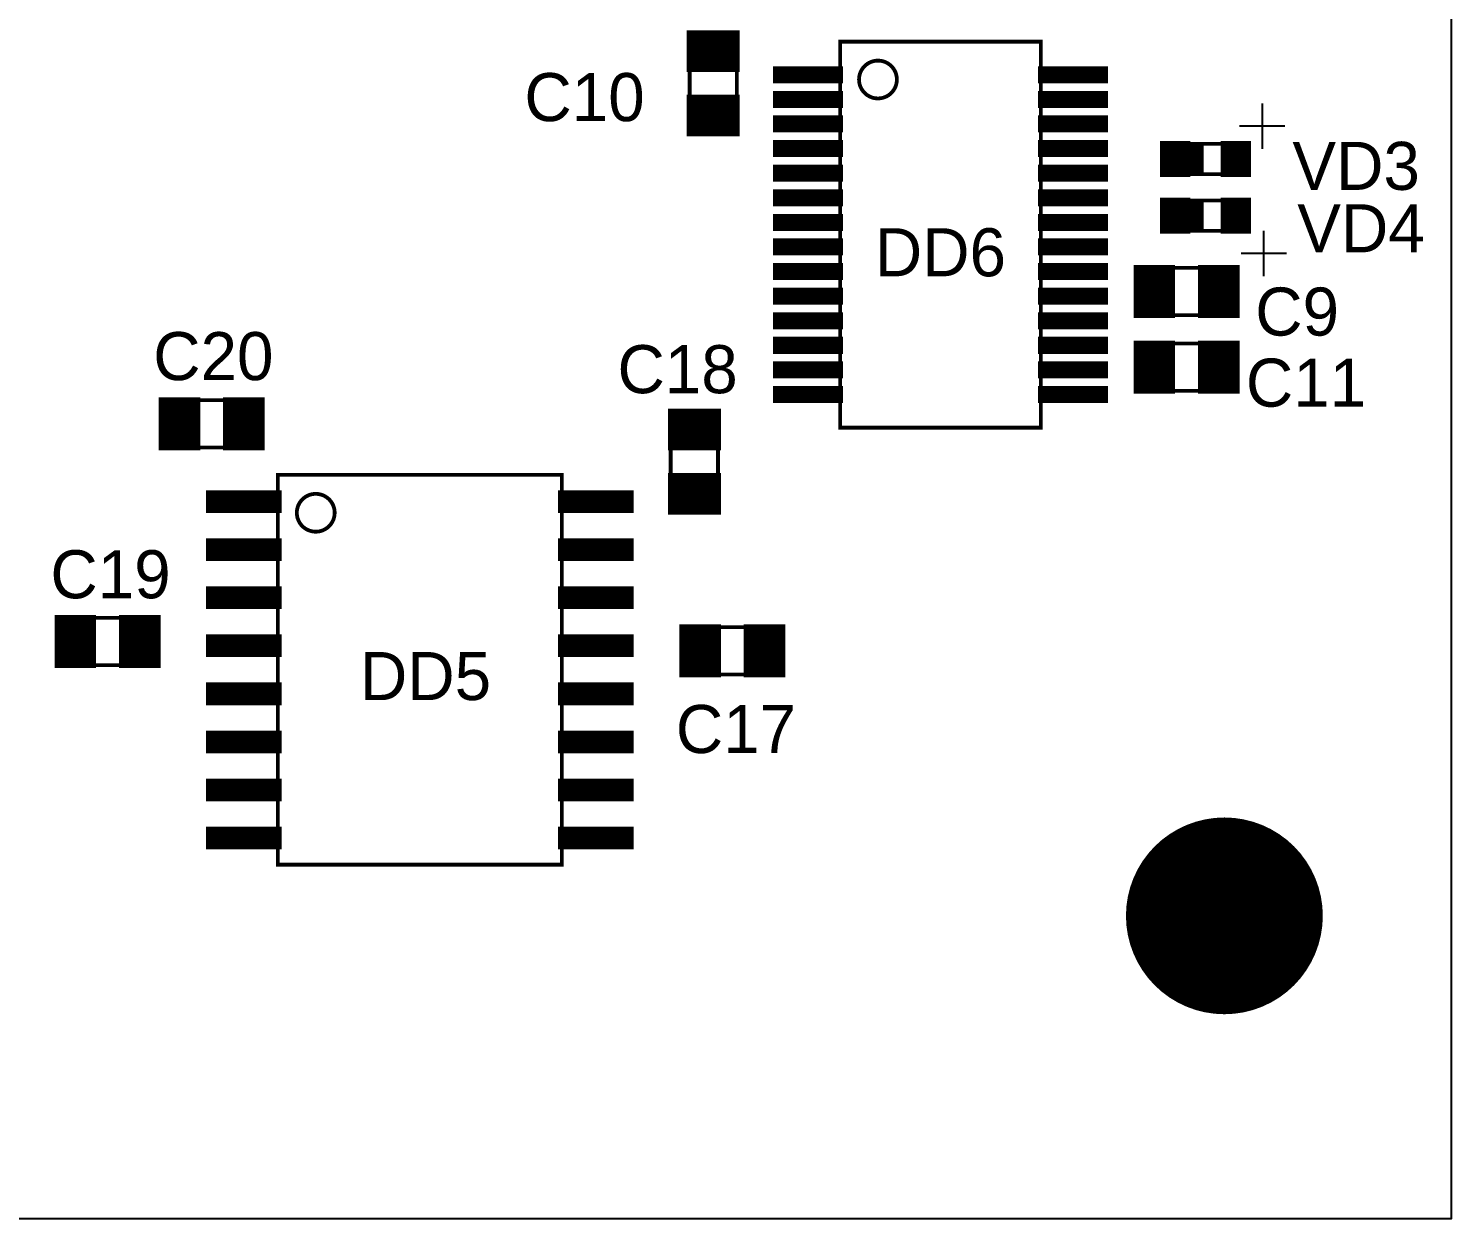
# Model space of a CAD drawing. Extents: x 25 to 880, y 8 to 306.
# Drawn here: x 137.56 to 184.54, y 91.14 to 130.46 of the extents above; entities that cross this region are included whole.
import ezdxf
from ezdxf.enums import TextEntityAlignment as Align

# ---------------------------------------------------------------- set-up
doc = ezdxf.new("R2010")
doc.units = 0
doc.header["$MEASUREMENT"] = 0
for name, color, linetype in [('BOARD', 7, 'Continuous'), ('TOP', 7, 'Continuous'), ('TOP_PIN', 7, 'Continuous')]:
    doc.layers.add(name, color=color, linetype=linetype)

msp = doc.modelspace()

# ---------------------------------------------------------------- linework, layer by layer
at = {"layer": 'BOARD'}
msp.add_lwpolyline([(75.7946, 91.1429), (184.5446, 91.1429), (184.5446, 271.1429), (75.7946, 271.1429)], close=True, dxfattribs=at)
at = {"layer": 'TOP', "const_width": 0.125}
for points in [[(160.9509, 127.3966), (159.3884, 127.3966), (159.3884, 129.8966), (160.9509, 129.8966)], [(164.3571, 117.2716), (164.3571, 130.0216), (170.9821, 130.0216), (170.9821, 117.2716)], [(175.4196, 125.6466), (175.4196, 126.6466), (177.4196, 126.6466), (177.4196, 125.6466)], [(175.4196, 123.7716), (175.4196, 124.7716), (177.4196, 124.7716), (177.4196, 123.7716)], [(174.5446, 120.9904), (174.5446, 122.5529), (177.0446, 122.5529), (177.0446, 120.9904)], [(174.5446, 118.4904), (174.5446, 120.0529), (177.0446, 120.0529), (177.0446, 118.4904)], [(142.3571, 116.6154), (142.3571, 118.1779), (144.8571, 118.1779), (144.8571, 116.6154)], [(160.3259, 114.8966), (158.7634, 114.8966), (158.7634, 117.3966), (160.3259, 117.3966)], [(145.7946, 102.8341), (145.7946, 115.7091), (155.1696, 115.7091), (155.1696, 102.8341)], [(141.4196, 110.9904), (141.4196, 109.4279), (138.9196, 109.4279), (138.9196, 110.9904)], [(159.5446, 109.1154), (159.5446, 110.6779), (162.0446, 110.6779), (162.0446, 109.1154)]]:
    msp.add_lwpolyline(points, close=True, dxfattribs=at)
for points in [[(166.2321, 128.7716, 1), (164.9821, 128.7716, 1)], [(147.6696, 114.4591, 1), (146.4196, 114.4591, 1)]]:
    msp.add_lwpolyline(points, format="xyb", close=True, dxfattribs=at)
for points in [[(175.5446, 125.6466), (175.5446, 126.6466)], [(175.6696, 125.6466), (175.6696, 126.6466)], [(175.7946, 125.6466), (175.7946, 126.6466)], [(175.9196, 125.6466), (175.9196, 126.6466)], [(176.0446, 125.6466), (176.0446, 126.6466)], [(176.1696, 125.6466), (176.1696, 126.6466)], [(176.2946, 125.6466), (176.2946, 126.6466)], [(175.5446, 123.7716), (175.5446, 124.7716)], [(175.6696, 123.7716), (175.6696, 124.7716)], [(175.7946, 123.7716), (175.7946, 124.7716)], [(175.9196, 123.7716), (175.9196, 124.7716)], [(176.0446, 123.7716), (176.0446, 124.7716)], [(176.1696, 123.7716), (176.1696, 124.7716)], [(176.2946, 123.7716), (176.2946, 124.7716)]]:
    msp.add_lwpolyline(points, dxfattribs=at)
at = {"layer": 'TOP_PIN', "linetype": 'Continuous'}
for p, q in [((178.2868, 127.9802), (178.2868, 126.4802)), ((177.546, 127.2378), (179.046, 127.2378)), ((178.3406, 123.7753), (178.3406, 122.2753)), ((177.5997, 123.0329), (179.0997, 123.0329))]:
    msp.add_line(p, q, dxfattribs=at)
at = {"layer": 'TOP_PIN', "const_width": 0.125}
for points in [[(159.3571, 129.0841), (159.3571, 130.3341), (160.9821, 130.3341), (160.9821, 129.0841)], [(162.2009, 128.7091), (162.2009, 129.1466), (164.3884, 129.1466), (164.3884, 128.7091)], [(170.9509, 128.7091), (170.9509, 129.1466), (173.1384, 129.1466), (173.1384, 128.7091)], [(159.3571, 126.9591), (159.3571, 128.2091), (160.9821, 128.2091), (160.9821, 126.9591)], [(162.2009, 127.8966), (162.2009, 128.3341), (164.3884, 128.3341), (164.3884, 127.8966)], [(170.9509, 127.8966), (170.9509, 128.3341), (173.1384, 128.3341), (173.1384, 127.8966)], [(162.2009, 127.0841), (162.2009, 127.5216), (164.3884, 127.5216), (164.3884, 127.0841)], [(170.9509, 127.0841), (170.9509, 127.5216), (173.1384, 127.5216), (173.1384, 127.0841)], [(162.2009, 126.2716), (162.2009, 126.7091), (164.3884, 126.7091), (164.3884, 126.2716)], [(170.9509, 126.2716), (170.9509, 126.7091), (173.1384, 126.7091), (173.1384, 126.2716)], [(174.9821, 125.6154), (174.9821, 126.6779), (175.8571, 126.6779), (175.8571, 125.6154)], [(176.9821, 125.6154), (176.9821, 126.6779), (177.8571, 126.6779), (177.8571, 125.6154)], [(162.2009, 125.4591), (162.2009, 125.8966), (164.3884, 125.8966), (164.3884, 125.4591)], [(170.9509, 125.4591), (170.9509, 125.8966), (173.1384, 125.8966), (173.1384, 125.4591)], [(162.2009, 124.6466), (162.2009, 125.0841), (164.3884, 125.0841), (164.3884, 124.6466)], [(170.9509, 124.6466), (170.9509, 125.0841), (173.1384, 125.0841), (173.1384, 124.6466)], [(174.9821, 123.7404), (174.9821, 124.8029), (175.8571, 124.8029), (175.8571, 123.7404)], [(176.9821, 123.7404), (176.9821, 124.8029), (177.8571, 124.8029), (177.8571, 123.7404)], [(162.2009, 123.8341), (162.2009, 124.2716), (164.3884, 124.2716), (164.3884, 123.8341)], [(170.9509, 123.8341), (170.9509, 124.2716), (173.1384, 124.2716), (173.1384, 123.8341)], [(162.2009, 123.0216), (162.2009, 123.4591), (164.3884, 123.4591), (164.3884, 123.0216)], [(170.9509, 123.0216), (170.9509, 123.4591), (173.1384, 123.4591), (173.1384, 123.0216)], [(162.2009, 122.2091), (162.2009, 122.6466), (164.3884, 122.6466), (164.3884, 122.2091)], [(170.9509, 122.2091), (170.9509, 122.6466), (173.1384, 122.6466), (173.1384, 122.2091)], [(174.1071, 120.9591), (174.1071, 122.5841), (175.3571, 122.5841), (175.3571, 120.9591)], [(176.2321, 120.9591), (176.2321, 122.5841), (177.4821, 122.5841), (177.4821, 120.9591)], [(162.2009, 121.3966), (162.2009, 121.8341), (164.3884, 121.8341), (164.3884, 121.3966)], [(170.9509, 121.3966), (170.9509, 121.8341), (173.1384, 121.8341), (173.1384, 121.3966)], [(162.2009, 120.5841), (162.2009, 121.0216), (164.3884, 121.0216), (164.3884, 120.5841)], [(170.9509, 120.5841), (170.9509, 121.0216), (173.1384, 121.0216), (173.1384, 120.5841)], [(162.2009, 119.7716), (162.2009, 120.2091), (164.3884, 120.2091), (164.3884, 119.7716)], [(170.9509, 119.7716), (170.9509, 120.2091), (173.1384, 120.2091), (173.1384, 119.7716)], [(174.1071, 118.4591), (174.1071, 120.0841), (175.3571, 120.0841), (175.3571, 118.4591)], [(176.2321, 118.4591), (176.2321, 120.0841), (177.4821, 120.0841), (177.4821, 118.4591)], [(162.2009, 118.9591), (162.2009, 119.3966), (164.3884, 119.3966), (164.3884, 118.9591)], [(170.9509, 118.9591), (170.9509, 119.3966), (173.1384, 119.3966), (173.1384, 118.9591)], [(162.2009, 118.1466), (162.2009, 118.5841), (164.3884, 118.5841), (164.3884, 118.1466)], [(170.9509, 118.1466), (170.9509, 118.5841), (173.1384, 118.5841), (173.1384, 118.1466)], [(141.9196, 116.5841), (141.9196, 118.2091), (143.1696, 118.2091), (143.1696, 116.5841)], [(144.0446, 116.5841), (144.0446, 118.2091), (145.2946, 118.2091), (145.2946, 116.5841)], [(158.7321, 116.5841), (158.7321, 117.8341), (160.3571, 117.8341), (160.3571, 116.5841)], [(158.7321, 114.4591), (158.7321, 115.7091), (160.3571, 115.7091), (160.3571, 114.4591)], [(143.4821, 114.5154), (143.4821, 115.1404), (145.8571, 115.1404), (145.8571, 114.5154)], [(155.1071, 114.5154), (155.1071, 115.1404), (157.4821, 115.1404), (157.4821, 114.5154)], [(143.4821, 112.9279), (143.4821, 113.5529), (145.8571, 113.5529), (145.8571, 112.9279)], [(155.1071, 112.9279), (155.1071, 113.5529), (157.4821, 113.5529), (157.4821, 112.9279)], [(143.4821, 111.3404), (143.4821, 111.9654), (145.8571, 111.9654), (145.8571, 111.3404)], [(155.1071, 111.3404), (155.1071, 111.9654), (157.4821, 111.9654), (157.4821, 111.3404)], [(138.4821, 109.3966), (138.4821, 111.0216), (139.7321, 111.0216), (139.7321, 109.3966)], [(140.6071, 109.3966), (140.6071, 111.0216), (141.8571, 111.0216), (141.8571, 109.3966)], [(143.4821, 109.7529), (143.4821, 110.3779), (145.8571, 110.3779), (145.8571, 109.7529)], [(155.1071, 109.7529), (155.1071, 110.3779), (157.4821, 110.3779), (157.4821, 109.7529)], [(159.1071, 109.0841), (159.1071, 110.7091), (160.3571, 110.7091), (160.3571, 109.0841)], [(161.2321, 109.0841), (161.2321, 110.7091), (162.4821, 110.7091), (162.4821, 109.0841)], [(143.4821, 108.1654), (143.4821, 108.7904), (145.8571, 108.7904), (145.8571, 108.1654)], [(155.1071, 108.1654), (155.1071, 108.7904), (157.4821, 108.7904), (157.4821, 108.1654)], [(143.4821, 106.5779), (143.4821, 107.2029), (145.8571, 107.2029), (145.8571, 106.5779)], [(155.1071, 106.5779), (155.1071, 107.2029), (157.4821, 107.2029), (157.4821, 106.5779)], [(143.4821, 104.9904), (143.4821, 105.6154), (145.8571, 105.6154), (145.8571, 104.9904)], [(155.1071, 104.9904), (155.1071, 105.6154), (157.4821, 105.6154), (157.4821, 104.9904)], [(143.4821, 103.4029), (143.4821, 104.0279), (145.8571, 104.0279), (145.8571, 103.4029)], [(155.1071, 103.4029), (155.1071, 104.0279), (157.4821, 104.0279), (157.4821, 103.4029)]]:
    msp.add_lwpolyline(points, close=True, dxfattribs=at)
for points in [[(159.3571, 130.2679), (160.9821, 130.2679)], [(159.3571, 130.1429), (160.9821, 130.1429)], [(159.3571, 130.0179), (160.9821, 130.0179)], [(159.3571, 129.8929), (160.9821, 129.8929)], [(159.3571, 129.7679), (160.9821, 129.7679)], [(159.3571, 129.6429), (160.9821, 129.6429)], [(159.3571, 129.5179), (160.9821, 129.5179)], [(159.3571, 129.3929), (160.9821, 129.3929)], [(159.3571, 129.2679), (160.9821, 129.2679)], [(159.3571, 129.1429), (160.9821, 129.1429)], [(162.2009, 129.1429), (164.3884, 129.1429)], [(162.2009, 129.0179), (164.3884, 129.0179)], [(162.2009, 128.8929), (164.3884, 128.8929)], [(162.2009, 128.7679), (164.3884, 128.7679)], [(170.9509, 129.1429), (173.1384, 129.1429)], [(170.9509, 129.0179), (173.1384, 129.0179)], [(170.9509, 128.8929), (173.1384, 128.8929)], [(170.9509, 128.7679), (173.1384, 128.7679)], [(162.2009, 128.2679), (164.3884, 128.2679)], [(170.9509, 128.2679), (173.1384, 128.2679)], [(159.3571, 128.1429), (160.9821, 128.1429)], [(159.3571, 128.0179), (160.9821, 128.0179)], [(159.3571, 127.8929), (160.9821, 127.8929)], [(159.3571, 127.7679), (160.9821, 127.7679)], [(162.2009, 128.1429), (164.3884, 128.1429)], [(162.2009, 128.0179), (164.3884, 128.0179)], [(170.9509, 128.1429), (173.1384, 128.1429)], [(170.9509, 128.0179), (173.1384, 128.0179)], [(159.3571, 127.6429), (160.9821, 127.6429)], [(159.3571, 127.5179), (160.9821, 127.5179)], [(159.3571, 127.3929), (160.9821, 127.3929)], [(159.3571, 127.2679), (160.9821, 127.2679)], [(162.2009, 127.5179), (164.3884, 127.5179)], [(162.2009, 127.3929), (164.3884, 127.3929)], [(162.2009, 127.2679), (164.3884, 127.2679)], [(170.9509, 127.5179), (173.1384, 127.5179)], [(170.9509, 127.3929), (173.1384, 127.3929)], [(170.9509, 127.2679), (173.1384, 127.2679)], [(159.3571, 127.1429), (160.9821, 127.1429)], [(159.3571, 127.0179), (160.9821, 127.0179)], [(162.2009, 127.1429), (164.3884, 127.1429)], [(170.9509, 127.1429), (173.1384, 127.1429)], [(162.2009, 126.6429), (164.3884, 126.6429)], [(162.2009, 126.5179), (164.3884, 126.5179)], [(162.2009, 126.3929), (164.3884, 126.3929)], [(170.9509, 126.6429), (173.1384, 126.6429)], [(170.9509, 126.5179), (173.1384, 126.5179)], [(170.9509, 126.3929), (173.1384, 126.3929)], [(174.9821, 126.6429), (175.8571, 126.6429)], [(174.9821, 126.5179), (175.8571, 126.5179)], [(174.9821, 126.3929), (175.8571, 126.3929)], [(176.9821, 126.6429), (177.8571, 126.6429)], [(176.9821, 126.5179), (177.8571, 126.5179)], [(176.9821, 126.3929), (177.8571, 126.3929)], [(162.2009, 125.8929), (164.3884, 125.8929)], [(170.9509, 125.8929), (173.1384, 125.8929)], [(174.9821, 126.2679), (175.8571, 126.2679)], [(174.9821, 126.1429), (175.8571, 126.1429)], [(174.9821, 126.0179), (175.8571, 126.0179)], [(174.9821, 125.8929), (175.8571, 125.8929)], [(176.9821, 126.2679), (177.8571, 126.2679)], [(176.9821, 126.1429), (177.8571, 126.1429)], [(176.9821, 126.0179), (177.8571, 126.0179)], [(176.9821, 125.8929), (177.8571, 125.8929)], [(162.2009, 125.7679), (164.3884, 125.7679)], [(162.2009, 125.6429), (164.3884, 125.6429)], [(162.2009, 125.5179), (164.3884, 125.5179)], [(170.9509, 125.7679), (173.1384, 125.7679)], [(170.9509, 125.6429), (173.1384, 125.6429)], [(170.9509, 125.5179), (173.1384, 125.5179)], [(174.9821, 125.7679), (175.8571, 125.7679)], [(174.9821, 125.6429), (175.8571, 125.6429)], [(176.9821, 125.7679), (177.8571, 125.7679)], [(176.9821, 125.6429), (177.8571, 125.6429)], [(162.2009, 125.0179), (164.3884, 125.0179)], [(170.9509, 125.0179), (173.1384, 125.0179)], [(162.2009, 124.8929), (164.3884, 124.8929)], [(162.2009, 124.7679), (164.3884, 124.7679)], [(170.9509, 124.8929), (173.1384, 124.8929)], [(170.9509, 124.7679), (173.1384, 124.7679)], [(174.9821, 124.7679), (175.8571, 124.7679)], [(174.9821, 124.6429), (175.8571, 124.6429)], [(174.9821, 124.5179), (175.8571, 124.5179)], [(176.9821, 124.7679), (177.8571, 124.7679)], [(176.9821, 124.6429), (177.8571, 124.6429)], [(176.9821, 124.5179), (177.8571, 124.5179)], [(162.2009, 124.2679), (164.3884, 124.2679)], [(162.2009, 124.1429), (164.3884, 124.1429)], [(162.2009, 124.0179), (164.3884, 124.0179)], [(170.9509, 124.2679), (173.1384, 124.2679)], [(170.9509, 124.1429), (173.1384, 124.1429)], [(170.9509, 124.0179), (173.1384, 124.0179)], [(174.9821, 124.3929), (175.8571, 124.3929)], [(174.9821, 124.2679), (175.8571, 124.2679)], [(174.9821, 124.1429), (175.8571, 124.1429)], [(174.9821, 124.0179), (175.8571, 124.0179)], [(176.9821, 124.3929), (177.8571, 124.3929)], [(176.9821, 124.2679), (177.8571, 124.2679)], [(176.9821, 124.1429), (177.8571, 124.1429)], [(176.9821, 124.0179), (177.8571, 124.0179)], [(162.2009, 123.8929), (164.3884, 123.8929)], [(170.9509, 123.8929), (173.1384, 123.8929)], [(174.9821, 123.8929), (175.8571, 123.8929)], [(174.9821, 123.7679), (175.8571, 123.7679)], [(176.9821, 123.8929), (177.8571, 123.8929)], [(176.9821, 123.7679), (177.8571, 123.7679)], [(162.2009, 123.3929), (164.3884, 123.3929)], [(162.2009, 123.2679), (164.3884, 123.2679)], [(162.2009, 123.1429), (164.3884, 123.1429)], [(170.9509, 123.3929), (173.1384, 123.3929)], [(170.9509, 123.2679), (173.1384, 123.2679)], [(170.9509, 123.1429), (173.1384, 123.1429)], [(162.2009, 122.6429), (164.3884, 122.6429)], [(170.9509, 122.6429), (173.1384, 122.6429)], [(162.2009, 122.5179), (164.3884, 122.5179)], [(162.2009, 122.3929), (164.3884, 122.3929)], [(162.2009, 122.2679), (164.3884, 122.2679)], [(170.9509, 122.5179), (173.1384, 122.5179)], [(170.9509, 122.3929), (173.1384, 122.3929)], [(170.9509, 122.2679), (173.1384, 122.2679)], [(174.1071, 122.5179), (175.3571, 122.5179)], [(174.1071, 122.3929), (175.3571, 122.3929)], [(174.1071, 122.2679), (175.3571, 122.2679)], [(174.1071, 122.1429), (175.3571, 122.1429)], [(176.2321, 122.5179), (177.4821, 122.5179)], [(176.2321, 122.3929), (177.4821, 122.3929)], [(176.2321, 122.2679), (177.4821, 122.2679)], [(176.2321, 122.1429), (177.4821, 122.1429)], [(162.2009, 121.7679), (164.3884, 121.7679)], [(162.2009, 121.6429), (164.3884, 121.6429)], [(170.9509, 121.7679), (173.1384, 121.7679)], [(170.9509, 121.6429), (173.1384, 121.6429)], [(174.1071, 122.0179), (175.3571, 122.0179)], [(174.1071, 121.8929), (175.3571, 121.8929)], [(174.1071, 121.7679), (175.3571, 121.7679)], [(174.1071, 121.6429), (175.3571, 121.6429)], [(176.2321, 122.0179), (177.4821, 122.0179)], [(176.2321, 121.8929), (177.4821, 121.8929)], [(176.2321, 121.7679), (177.4821, 121.7679)], [(176.2321, 121.6429), (177.4821, 121.6429)], [(162.2009, 121.5179), (164.3884, 121.5179)], [(170.9509, 121.5179), (173.1384, 121.5179)], [(174.1071, 121.5179), (175.3571, 121.5179)], [(174.1071, 121.3929), (175.3571, 121.3929)], [(174.1071, 121.2679), (175.3571, 121.2679)], [(176.2321, 121.5179), (177.4821, 121.5179)], [(176.2321, 121.3929), (177.4821, 121.3929)], [(176.2321, 121.2679), (177.4821, 121.2679)], [(162.2009, 121.0179), (164.3884, 121.0179)], [(162.2009, 120.8929), (164.3884, 120.8929)], [(162.2009, 120.7679), (164.3884, 120.7679)], [(170.9509, 121.0179), (173.1384, 121.0179)], [(170.9509, 120.8929), (173.1384, 120.8929)], [(170.9509, 120.7679), (173.1384, 120.7679)], [(174.1071, 121.1429), (175.3571, 121.1429)], [(174.1071, 121.0179), (175.3571, 121.0179)], [(176.2321, 121.1429), (177.4821, 121.1429)], [(176.2321, 121.0179), (177.4821, 121.0179)], [(162.2009, 120.6429), (164.3884, 120.6429)], [(170.9509, 120.6429), (173.1384, 120.6429)], [(162.2009, 120.1429), (164.3884, 120.1429)], [(162.2009, 120.0179), (164.3884, 120.0179)], [(162.2009, 119.8929), (164.3884, 119.8929)], [(170.9509, 120.1429), (173.1384, 120.1429)], [(170.9509, 120.0179), (173.1384, 120.0179)], [(170.9509, 119.8929), (173.1384, 119.8929)], [(174.1071, 120.0179), (175.3571, 120.0179)], [(174.1071, 119.8929), (175.3571, 119.8929)], [(174.1071, 119.7679), (175.3571, 119.7679)], [(176.2321, 120.0179), (177.4821, 120.0179)], [(176.2321, 119.8929), (177.4821, 119.8929)], [(176.2321, 119.7679), (177.4821, 119.7679)], [(162.2009, 119.3929), (164.3884, 119.3929)], [(170.9509, 119.3929), (173.1384, 119.3929)], [(174.1071, 119.6429), (175.3571, 119.6429)], [(174.1071, 119.5179), (175.3571, 119.5179)], [(174.1071, 119.3929), (175.3571, 119.3929)], [(176.2321, 119.6429), (177.4821, 119.6429)], [(176.2321, 119.5179), (177.4821, 119.5179)], [(176.2321, 119.3929), (177.4821, 119.3929)], [(162.2009, 119.2679), (164.3884, 119.2679)], [(162.2009, 119.1429), (164.3884, 119.1429)], [(162.2009, 119.0179), (164.3884, 119.0179)], [(170.9509, 119.2679), (173.1384, 119.2679)], [(170.9509, 119.1429), (173.1384, 119.1429)], [(170.9509, 119.0179), (173.1384, 119.0179)], [(174.1071, 119.2679), (175.3571, 119.2679)], [(174.1071, 119.1429), (175.3571, 119.1429)], [(174.1071, 119.0179), (175.3571, 119.0179)], [(174.1071, 118.8929), (175.3571, 118.8929)], [(176.2321, 119.2679), (177.4821, 119.2679)], [(176.2321, 119.1429), (177.4821, 119.1429)], [(176.2321, 119.0179), (177.4821, 119.0179)], [(176.2321, 118.8929), (177.4821, 118.8929)], [(162.2009, 118.5179), (164.3884, 118.5179)], [(162.2009, 118.3929), (164.3884, 118.3929)], [(170.9509, 118.5179), (173.1384, 118.5179)], [(170.9509, 118.3929), (173.1384, 118.3929)], [(174.1071, 118.7679), (175.3571, 118.7679)], [(174.1071, 118.6429), (175.3571, 118.6429)], [(174.1071, 118.5179), (175.3571, 118.5179)], [(176.2321, 118.7679), (177.4821, 118.7679)], [(176.2321, 118.6429), (177.4821, 118.6429)], [(176.2321, 118.5179), (177.4821, 118.5179)], [(141.9196, 118.1429), (143.1696, 118.1429)], [(141.9196, 118.0179), (143.1696, 118.0179)], [(141.9196, 117.8929), (143.1696, 117.8929)], [(144.0446, 118.1429), (145.2946, 118.1429)], [(144.0446, 118.0179), (145.2946, 118.0179)], [(144.0446, 117.8929), (145.2946, 117.8929)], [(162.2009, 118.2679), (164.3884, 118.2679)], [(170.9509, 118.2679), (173.1384, 118.2679)], [(141.9196, 117.7679), (143.1696, 117.7679)], [(141.9196, 117.6429), (143.1696, 117.6429)], [(141.9196, 117.5179), (143.1696, 117.5179)], [(144.0446, 117.7679), (145.2946, 117.7679)], [(144.0446, 117.6429), (145.2946, 117.6429)], [(144.0446, 117.5179), (145.2946, 117.5179)], [(158.7321, 117.7679), (160.3571, 117.7679)], [(158.7321, 117.6429), (160.3571, 117.6429)], [(158.7321, 117.5179), (160.3571, 117.5179)], [(141.9196, 117.3929), (143.1696, 117.3929)], [(141.9196, 117.2679), (143.1696, 117.2679)], [(141.9196, 117.1429), (143.1696, 117.1429)], [(141.9196, 117.0179), (143.1696, 117.0179)], [(144.0446, 117.3929), (145.2946, 117.3929)], [(144.0446, 117.2679), (145.2946, 117.2679)], [(144.0446, 117.1429), (145.2946, 117.1429)], [(144.0446, 117.0179), (145.2946, 117.0179)], [(158.7321, 117.3929), (160.3571, 117.3929)], [(158.7321, 117.2679), (160.3571, 117.2679)], [(158.7321, 117.1429), (160.3571, 117.1429)], [(158.7321, 117.0179), (160.3571, 117.0179)], [(141.9196, 116.8929), (143.1696, 116.8929)], [(141.9196, 116.7679), (143.1696, 116.7679)], [(141.9196, 116.6429), (143.1696, 116.6429)], [(144.0446, 116.8929), (145.2946, 116.8929)], [(144.0446, 116.7679), (145.2946, 116.7679)], [(144.0446, 116.6429), (145.2946, 116.6429)], [(158.7321, 116.8929), (160.3571, 116.8929)], [(158.7321, 116.7679), (160.3571, 116.7679)], [(158.7321, 116.6429), (160.3571, 116.6429)], [(158.7321, 115.6429), (160.3571, 115.6429)], [(158.7321, 115.5179), (160.3571, 115.5179)], [(158.7321, 115.3929), (160.3571, 115.3929)], [(158.7321, 115.2679), (160.3571, 115.2679)], [(158.7321, 115.1429), (160.3571, 115.1429)], [(143.4821, 115.0179), (145.8571, 115.0179)], [(143.4821, 114.8929), (145.8571, 114.8929)], [(143.4821, 114.7679), (145.8571, 114.7679)], [(143.4821, 114.6429), (145.8571, 114.6429)], [(155.1071, 115.0179), (157.4821, 115.0179)], [(155.1071, 114.8929), (157.4821, 114.8929)], [(155.1071, 114.7679), (157.4821, 114.7679)], [(155.1071, 114.6429), (157.4821, 114.6429)], [(158.7321, 115.0179), (160.3571, 115.0179)], [(158.7321, 114.8929), (160.3571, 114.8929)], [(158.7321, 114.7679), (160.3571, 114.7679)], [(158.7321, 114.6429), (160.3571, 114.6429)], [(143.4821, 114.5179), (145.8571, 114.5179)], [(155.1071, 114.5179), (157.4821, 114.5179)], [(158.7321, 114.5179), (160.3571, 114.5179)], [(143.4821, 113.5179), (145.8571, 113.5179)], [(143.4821, 113.3929), (145.8571, 113.3929)], [(143.4821, 113.2679), (145.8571, 113.2679)], [(155.1071, 113.5179), (157.4821, 113.5179)], [(155.1071, 113.3929), (157.4821, 113.3929)], [(155.1071, 113.2679), (157.4821, 113.2679)], [(143.4821, 113.1429), (145.8571, 113.1429)], [(143.4821, 113.0179), (145.8571, 113.0179)], [(155.1071, 113.1429), (157.4821, 113.1429)], [(155.1071, 113.0179), (157.4821, 113.0179)], [(143.4821, 111.8929), (145.8571, 111.8929)], [(143.4821, 111.7679), (145.8571, 111.7679)], [(155.1071, 111.8929), (157.4821, 111.8929)], [(155.1071, 111.7679), (157.4821, 111.7679)], [(143.4821, 111.6429), (145.8571, 111.6429)], [(143.4821, 111.5179), (145.8571, 111.5179)], [(143.4821, 111.3929), (145.8571, 111.3929)], [(155.1071, 111.6429), (157.4821, 111.6429)], [(155.1071, 111.5179), (157.4821, 111.5179)], [(155.1071, 111.3929), (157.4821, 111.3929)], [(138.4821, 111.0179), (139.7321, 111.0179)], [(138.4821, 110.8929), (139.7321, 110.8929)], [(140.6071, 111.0179), (141.8571, 111.0179)], [(140.6071, 110.8929), (141.8571, 110.8929)], [(138.4821, 110.7679), (139.7321, 110.7679)], [(138.4821, 110.6429), (139.7321, 110.6429)], [(138.4821, 110.5179), (139.7321, 110.5179)], [(138.4821, 110.3929), (139.7321, 110.3929)], [(140.6071, 110.7679), (141.8571, 110.7679)], [(140.6071, 110.6429), (141.8571, 110.6429)], [(140.6071, 110.5179), (141.8571, 110.5179)], [(140.6071, 110.3929), (141.8571, 110.3929)], [(159.1071, 110.6429), (160.3571, 110.6429)], [(159.1071, 110.5179), (160.3571, 110.5179)], [(159.1071, 110.3929), (160.3571, 110.3929)], [(161.2321, 110.6429), (162.4821, 110.6429)], [(161.2321, 110.5179), (162.4821, 110.5179)], [(161.2321, 110.3929), (162.4821, 110.3929)], [(138.4821, 110.2679), (139.7321, 110.2679)], [(138.4821, 110.1429), (139.7321, 110.1429)], [(138.4821, 110.0179), (139.7321, 110.0179)], [(138.4821, 109.8929), (139.7321, 109.8929)], [(140.6071, 110.2679), (141.8571, 110.2679)], [(140.6071, 110.1429), (141.8571, 110.1429)], [(140.6071, 110.0179), (141.8571, 110.0179)], [(140.6071, 109.8929), (141.8571, 109.8929)], [(143.4821, 110.2679), (145.8571, 110.2679)], [(143.4821, 110.1429), (145.8571, 110.1429)], [(143.4821, 110.0179), (145.8571, 110.0179)], [(143.4821, 109.8929), (145.8571, 109.8929)], [(155.1071, 110.2679), (157.4821, 110.2679)], [(155.1071, 110.1429), (157.4821, 110.1429)], [(155.1071, 110.0179), (157.4821, 110.0179)], [(155.1071, 109.8929), (157.4821, 109.8929)], [(159.1071, 110.2679), (160.3571, 110.2679)], [(159.1071, 110.1429), (160.3571, 110.1429)], [(159.1071, 110.0179), (160.3571, 110.0179)], [(159.1071, 109.8929), (160.3571, 109.8929)], [(161.2321, 110.2679), (162.4821, 110.2679)], [(161.2321, 110.1429), (162.4821, 110.1429)], [(161.2321, 110.0179), (162.4821, 110.0179)], [(161.2321, 109.8929), (162.4821, 109.8929)], [(138.4821, 109.7679), (139.7321, 109.7679)], [(138.4821, 109.6429), (139.7321, 109.6429)], [(138.4821, 109.5179), (139.7321, 109.5179)], [(140.6071, 109.7679), (141.8571, 109.7679)], [(140.6071, 109.6429), (141.8571, 109.6429)], [(140.6071, 109.5179), (141.8571, 109.5179)], [(143.4821, 109.7679), (145.8571, 109.7679)], [(155.1071, 109.7679), (157.4821, 109.7679)], [(159.1071, 109.7679), (160.3571, 109.7679)], [(159.1071, 109.6429), (160.3571, 109.6429)], [(159.1071, 109.5179), (160.3571, 109.5179)], [(161.2321, 109.7679), (162.4821, 109.7679)], [(161.2321, 109.6429), (162.4821, 109.6429)], [(161.2321, 109.5179), (162.4821, 109.5179)], [(159.1071, 109.3929), (160.3571, 109.3929)], [(159.1071, 109.2679), (160.3571, 109.2679)], [(159.1071, 109.1429), (160.3571, 109.1429)], [(161.2321, 109.3929), (162.4821, 109.3929)], [(161.2321, 109.2679), (162.4821, 109.2679)], [(161.2321, 109.1429), (162.4821, 109.1429)], [(143.4821, 108.7679), (145.8571, 108.7679)], [(143.4821, 108.6429), (145.8571, 108.6429)], [(143.4821, 108.5179), (145.8571, 108.5179)], [(155.1071, 108.7679), (157.4821, 108.7679)], [(155.1071, 108.6429), (157.4821, 108.6429)], [(155.1071, 108.5179), (157.4821, 108.5179)], [(143.4821, 108.3929), (145.8571, 108.3929)], [(143.4821, 108.2679), (145.8571, 108.2679)], [(155.1071, 108.3929), (157.4821, 108.3929)], [(155.1071, 108.2679), (157.4821, 108.2679)], [(143.4821, 107.1429), (145.8571, 107.1429)], [(155.1071, 107.1429), (157.4821, 107.1429)], [(143.4821, 107.0179), (145.8571, 107.0179)], [(143.4821, 106.8929), (145.8571, 106.8929)], [(143.4821, 106.7679), (145.8571, 106.7679)], [(143.4821, 106.6429), (145.8571, 106.6429)], [(155.1071, 107.0179), (157.4821, 107.0179)], [(155.1071, 106.8929), (157.4821, 106.8929)], [(155.1071, 106.7679), (157.4821, 106.7679)], [(155.1071, 106.6429), (157.4821, 106.6429)], [(143.4821, 105.5179), (145.8571, 105.5179)], [(143.4821, 105.3929), (145.8571, 105.3929)], [(143.4821, 105.2679), (145.8571, 105.2679)], [(155.1071, 105.5179), (157.4821, 105.5179)], [(155.1071, 105.3929), (157.4821, 105.3929)], [(155.1071, 105.2679), (157.4821, 105.2679)], [(143.4821, 105.1429), (145.8571, 105.1429)], [(143.4821, 105.0179), (145.8571, 105.0179)], [(155.1071, 105.1429), (157.4821, 105.1429)], [(155.1071, 105.0179), (157.4821, 105.0179)], [(176.4171, 104.2679), (177.6721, 104.2679)], [(143.4821, 104.0179), (145.8571, 104.0179)], [(143.4821, 103.8929), (145.8571, 103.8929)], [(155.1071, 104.0179), (157.4821, 104.0179)], [(155.1071, 103.8929), (157.4821, 103.8929)], [(175.4334, 103.8929), (178.6559, 103.8929)], [(175.6684, 104.0179), (178.4209, 104.0179)], [(175.9684, 104.1429), (178.1209, 104.1429)], [(143.4821, 103.7679), (145.8571, 103.7679)], [(143.4821, 103.6429), (145.8571, 103.6429)], [(143.4821, 103.5179), (145.8571, 103.5179)], [(155.1071, 103.7679), (157.4821, 103.7679)], [(155.1071, 103.6429), (157.4821, 103.6429)], [(155.1071, 103.5179), (157.4821, 103.5179)], [(174.7871, 103.3929), (179.3021, 103.3929)], [(174.9196, 103.5179), (179.1696, 103.5179)], [(175.0684, 103.6429), (179.0209, 103.6429)], [(175.2371, 103.7679), (178.8521, 103.7679)], [(174.3809, 102.8929), (179.7084, 102.8929)], [(174.4671, 103.0179), (179.6221, 103.0179)], [(174.5634, 103.1429), (179.5259, 103.1429)], [(174.6696, 103.2679), (179.4196, 103.2679)], [(174.1134, 102.3929), (179.9759, 102.3929)], [(174.1696, 102.5179), (179.9196, 102.5179)], [(174.2321, 102.6429), (179.8571, 102.6429)], [(174.3034, 102.7679), (179.7859, 102.7679)], [(173.9796, 102.0179), (180.1096, 102.0179)], [(174.0184, 102.1429), (180.0709, 102.1429)], [(174.0634, 102.2679), (180.0259, 102.2679)], [(173.8796, 101.5179), (180.2096, 101.5179)], [(173.8971, 101.6429), (180.1921, 101.6429)], [(173.9196, 101.7679), (180.1696, 101.7679)], [(173.9471, 101.8929), (180.1421, 101.8929)], [(173.8571, 101.1429), (180.2321, 101.1429)], [(173.8596, 101.2679), (180.2296, 101.2679)], [(173.8596, 101.0179), (180.2296, 101.0179)], [(173.8671, 101.3929), (180.2221, 101.3929)], [(173.8671, 100.8929), (180.2221, 100.8929)], [(173.8796, 100.7679), (180.2096, 100.7679)], [(173.8971, 100.6429), (180.1921, 100.6429)], [(173.9196, 100.5179), (180.1696, 100.5179)], [(173.9471, 100.3929), (180.1421, 100.3929)], [(173.9796, 100.2679), (180.1096, 100.2679)], [(174.0184, 100.1429), (180.0709, 100.1429)], [(174.0634, 100.0179), (180.0259, 100.0179)], [(174.1134, 99.8929), (179.9759, 99.8929)], [(174.1696, 99.7679), (179.9196, 99.7679)], [(174.2321, 99.6429), (179.8571, 99.6429)], [(174.3034, 99.5179), (179.7859, 99.5179)], [(174.3809, 99.3929), (179.7084, 99.3929)], [(174.4671, 99.2679), (179.6221, 99.2679)], [(174.5634, 99.1429), (179.5259, 99.1429)], [(174.6696, 99.0179), (179.4196, 99.0179)], [(174.7871, 98.8929), (179.3021, 98.8929)], [(174.9196, 98.7679), (179.1696, 98.7679)], [(175.0684, 98.6429), (179.0209, 98.6429)], [(175.2371, 98.5179), (178.8521, 98.5179)], [(175.4334, 98.3929), (178.6559, 98.3929)], [(175.6684, 98.2679), (178.4209, 98.2679)], [(175.9684, 98.1429), (178.1209, 98.1429)], [(176.4171, 98.0179), (177.6721, 98.0179)]]:
    msp.add_lwpolyline(points, dxfattribs=at)
msp.add_lwpolyline([(177.0446, 97.9554, 1), (177.0446, 104.3304, 1)], format="xyb", close=True, dxfattribs=at)

# ---------------------------------------------------------------- texts
at = {"layer": 'TOP', "width": 1.019685}
for s, p in [('C10', (155.9196, 127.3966)), ('VD3', (181.3949, 125.1255)), ('VD4', (181.5552, 123.0636)), ('DD6', (167.6696, 122.2716)), ('C9', (179.4469, 120.3124)), ('C20', (143.6635, 118.8404)), ('C18', (158.9924, 118.4091)), ('C11', (179.7396, 117.9648)), ('C19', (140.2696, 111.6341)), ('DD5', (150.6696, 108.2716)), ('C17', (160.9196, 106.5216))]:
    msp.add_text(s, height=1.5875, dxfattribs=at).set_placement(p, align=Align.CENTER)

doc.saveas('drawing.dxf')
